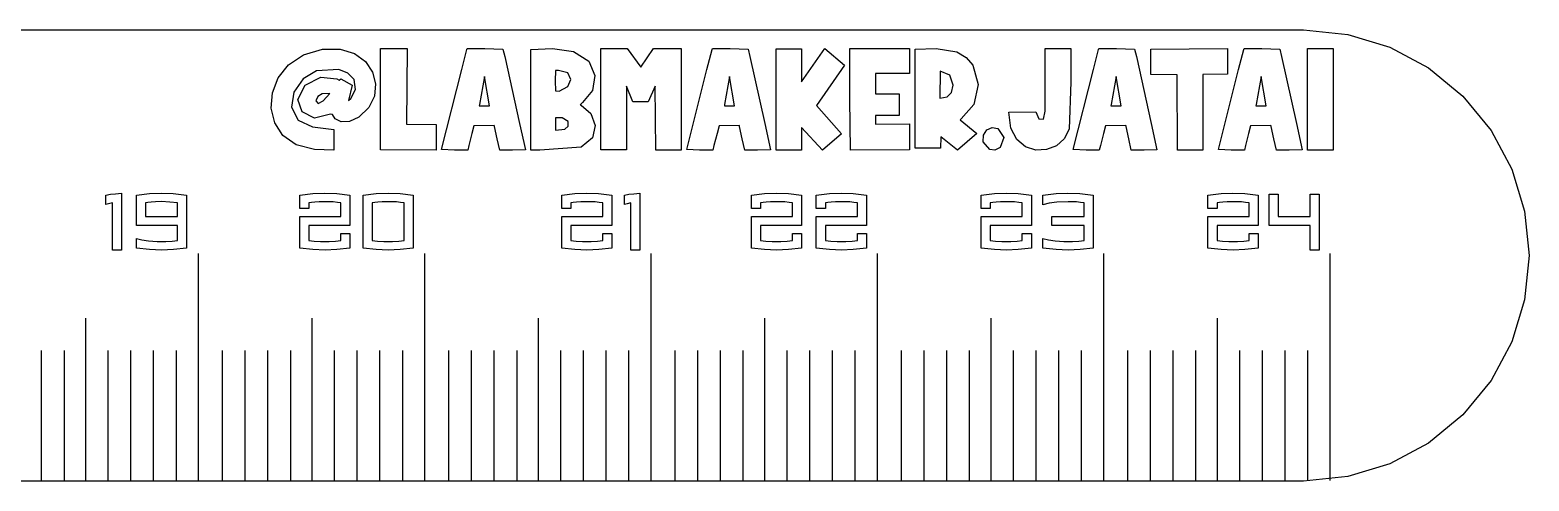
# Model space of a CAD drawing. Header units: millimetres. Extents: x 0 to 260, y 0 to 20.
# Drawn here: x 193.8 to 260, y 0 to 20 of the extents above; entities that cross this region are included whole.
import ezdxf

# ---------------------------------------------------------------- set-up
doc = ezdxf.new("R2010")
doc.units = ezdxf.units.MM
doc.layers.add('Layer 1', color=7, linetype='CONTINUOUS')

msp = doc.modelspace()

# ---------------------------------------------------------------- linework, layer by layer
at = {"layer": 'Layer 1'}
for p, q in [((10.000013, 19.951861), (250.000025, 19.951861)), ((250.000025, 19.951861), (251.95055, 19.758877)), ((251.95055, 19.758877), (253.808335, 19.194341)), ((253.808335, 19.194341), (255.521174, 18.279876)), ((205.203224, 18.415916), (205.85616, 18.856349)), ((205.85616, 18.856349), (206.701125, 19.103585)), ((206.701125, 19.103585), (207.482293, 19.106208)), ((207.482293, 19.106208), (208.115767, 18.907473)), ((208.115767, 18.907473), (208.592385, 18.554004)), ((208.592385, 18.554004), (208.902983, 18.092429)), ((209.259311, 14.660457), (209.259311, 19.131825)), ((209.259311, 19.131825), (210.438353, 19.128716)), ((210.438353, 19.128716), (210.407571, 15.799509)), ((212.848771, 18.209312), (213.076579, 19.091034)), ((213.076579, 19.091034), (213.09197, 19.131829)), ((213.09197, 19.131829), (213.870817, 19.131829)), ((213.870817, 19.131829), (214.665055, 19.109866)), ((214.665055, 19.109866), (214.748174, 18.783535)), ((214.748174, 18.783535), (215.400801, 15.830864)), ((215.899511, 19.087841), (216.850748, 19.131769)), ((215.899511, 16.869415), (215.899511, 19.087841)), ((216.850748, 19.131769), (217.783515, 19.006258)), ((217.783515, 19.006258), (218.455095, 18.572065)), ((218.455095, 18.572065), (218.716281, 17.94019)), ((218.987182, 14.660457), (218.987182, 19.131825)), ((218.987182, 19.131825), (220.153917, 19.131825)), ((220.153917, 19.131825), (220.748052, 18.312859)), ((220.748052, 18.312859), (221.308333, 19.128688)), ((221.308333, 19.128688), (222.530469, 19.131798)), ((222.530469, 19.131798), (222.530469, 14.641604)), ((223.666415, 18.209312), (223.894223, 19.091034)), ((223.894223, 19.091034), (223.909614, 19.131829)), ((223.909614, 19.131829), (224.688461, 19.131829)), ((224.688461, 19.131829), (225.482699, 19.109866)), ((225.482699, 19.109866), (225.565818, 18.783535)), ((225.565818, 18.783535), (226.218445, 15.830864)), ((226.717141, 14.641631), (226.717155, 19.12555)), ((226.717155, 19.12555), (227.837703, 19.12555)), ((227.837703, 19.12555), (227.846924, 17.666472)), ((227.846924, 17.666472), (228.878205, 19.131825)), ((228.878205, 19.131825), (229.734007, 18.394442)), ((229.980284, 16.89771), (229.980284, 19.131825)), ((229.980284, 19.131825), (232.612354, 19.131825)), ((232.612354, 19.131825), (232.612354, 18.027319)), ((232.858698, 19.100447), (233.788772, 19.130648)), ((232.858698, 16.9134), (232.858698, 19.100447)), ((233.788772, 19.130648), (234.693445, 18.984349)), ((234.693445, 18.984349), (235.107731, 18.741402)), ((235.107731, 18.741402), (235.398746, 18.398659)), ((238.596861, 17.741807), (238.602964, 19.131853)), ((238.602964, 19.131853), (239.723519, 19.131853)), ((239.723519, 19.131853), (239.723519, 17.663362)), ((240.724058, 18.209312), (240.951865, 19.091034)), ((240.951865, 19.091034), (240.967256, 19.131829)), ((240.967256, 19.131829), (241.746104, 19.131829)), ((241.746104, 19.131829), (242.540342, 19.109866)), ((242.540342, 19.109866), (242.62346, 18.783535)), ((242.62346, 18.783535), (243.276087, 15.830864)), ((243.260696, 19.10986), (246.643903, 19.131823)), ((243.260696, 17.983389), (243.260696, 19.10986)), ((246.643903, 19.131823), (246.643903, 18.005351)), ((247.130293, 18.209312), (247.358101, 19.091034)), ((247.358101, 19.091034), (247.373492, 19.131829)), ((247.373492, 19.131829), (248.152339, 19.131829)), ((248.152339, 19.131829), (248.946577, 19.109866)), ((248.946577, 19.109866), (249.029696, 18.783535)), ((249.029696, 18.783535), (249.682323, 15.830864)), ((250.181033, 19.131825), (251.30466, 19.131825)), ((250.181033, 14.641631), (250.181033, 19.131825)), ((251.30466, 19.131825), (251.30466, 14.641631)), ((204.746177, 17.838843), (205.203224, 18.415916)), ((206.442536, 18.146548), (205.843586, 17.792712)), ((205.937676, 17.512713), (206.628015, 17.87356)), ((207.420713, 18.203028), (206.442536, 18.146548)), ((206.628015, 17.87356), (207.332205, 17.791977)), ((207.823508, 18.051237), (207.420713, 18.203028)), ((208.09874, 17.760598), (207.823508, 18.051237)), ((208.902983, 18.092429), (209.038398, 17.569372)), ((211.959102, 14.673007), (212.848771, 18.209312)), ((213.852348, 17.895531), (213.627618, 16.659238)), ((213.852361, 17.8955), (213.852348, 17.895531)), ((214.070928, 16.61214), (213.852361, 17.8955)), ((216.976944, 18.16541), (216.973554, 17.701016)), ((217.11547, 18.16852), (216.976944, 18.16541)), ((217.528043, 18.054138), (217.11547, 18.16852)), ((217.663837, 17.766489), (217.528043, 18.054138)), ((218.716281, 17.94019), (218.610363, 17.276545)), ((222.776746, 14.673007), (223.666415, 18.209312)), ((224.669985, 17.895531), (224.445262, 16.659238)), ((224.669999, 17.8955), (224.669985, 17.895531)), ((224.888571, 16.61214), (224.669999, 17.8955)), ((229.734007, 18.394442), (228.505715, 16.615308)), ((232.612354, 18.027319), (231.103917, 18.027319)), ((231.103917, 18.027319), (231.103917, 17.136183)), ((233.954567, 18.137142), (233.951177, 16.947916)), ((234.384397, 17.961818), (233.954567, 18.137142)), ((234.530232, 17.515857), (234.384397, 17.961818)), ((235.398746, 18.398659), (235.635065, 17.541744)), ((239.834388, 14.673007), (240.724058, 18.209312)), ((241.727628, 17.895531), (241.502905, 16.659238)), ((241.727641, 17.8955), (241.727628, 17.895531)), ((241.946214, 16.61214), (241.727641, 17.8955)), ((244.427425, 17.973977), (243.260696, 17.983389)), ((244.436659, 14.641631), (244.427425, 17.973977)), ((246.643903, 18.005351), (245.557215, 17.983389)), ((245.557215, 17.983389), (245.557215, 14.641631)), ((246.240624, 14.673007), (247.130293, 18.209312)), ((248.133863, 17.895531), (247.90914, 16.659238)), ((248.133877, 17.8955), (248.133863, 17.895531)), ((248.35245, 16.61214), (248.133877, 17.8955)), ((255.521174, 18.279876), (257.036864, 17.037106)), ((204.488881, 17.181682), (204.746177, 17.838843)), ((205.439734, 17.2056), (205.332566, 16.546123)), ((205.843586, 17.792712), (205.439734, 17.2056)), ((205.614438, 16.883927), (205.937676, 17.512713)), ((207.332205, 17.791977), (207.439949, 17.738632)), ((207.439949, 17.738632), (207.513833, 17.80139)), ((207.513833, 17.80139), (208.003308, 17.518988)), ((208.003308, 17.518988), (207.846306, 16.834947)), ((207.947894, 16.922805), (208.163, 17.325229)), ((208.163, 17.325229), (208.09874, 17.760598)), ((209.038398, 17.569372), (208.989467, 17.031459)), ((216.973554, 17.701016), (216.9832, 17.270352)), ((216.9832, 17.270352), (217.142869, 17.258585)), ((217.142869, 17.258585), (217.143201, 17.258558)), ((217.143201, 17.258558), (217.532381, 17.452366)), ((217.532381, 17.452366), (217.663837, 17.766489)), ((218.610363, 17.276545), (218.180631, 16.74704)), ((220.403266, 16.778474), (220.110816, 17.46879)), ((220.110816, 17.46879), (220.110816, 14.660457)), ((221.388373, 17.478204), (221.077447, 16.778474)), ((221.3884, 17.478176), (221.388373, 17.478204)), ((221.406842, 14.641604), (221.3884, 17.478176)), ((234.464047, 17.189526), (234.530232, 17.515857)), ((235.635065, 17.541744), (235.450599, 16.669532)), ((238.599943, 16.365488), (238.596861, 17.741807)), ((239.723519, 17.663362), (239.652713, 15.573584)), ((204.435194, 16.500987), (204.488881, 17.181682)), ((205.332566, 16.546123), (205.623672, 15.975192)), ((205.808379, 16.334862), (205.614438, 16.883927)), ((206.491986, 17.022194), (206.405597, 16.828679)), ((206.405597, 16.828679), (206.509735, 16.71111)), ((206.688044, 17.136576), (206.491986, 17.022194)), ((206.509735, 16.71111), (206.735374, 16.831817)), ((207.030521, 17.155011), (206.688044, 17.136576)), ((206.735374, 16.831817), (207.030521, 17.155011)), ((207.030521, 17.155011), (207.030521, 17.155011)), ((207.846306, 16.834947), (207.947894, 16.922805)), ((208.989467, 17.031459), (208.747027, 16.525317)), ((213.627618, 16.659238), (213.618397, 16.60903)), ((213.618397, 16.60903), (213.846205, 16.60903)), ((213.846205, 16.60903), (214.070928, 16.61214)), ((215.899511, 14.650989), (215.899511, 16.869415)), ((218.180631, 16.74704), (218.072887, 16.656044)), ((218.072887, 16.656044), (218.11289, 16.630944)), ((218.11289, 16.630944), (218.549787, 16.265881)), ((221.077447, 16.778474), (220.403266, 16.778474)), ((224.445262, 16.659238), (224.436041, 16.60903)), ((224.436041, 16.60903), (224.663842, 16.60903)), ((224.663842, 16.60903), (224.888571, 16.61214)), ((228.505715, 16.615308), (229.610872, 15.363326)), ((230.001845, 14.651044), (229.980284, 16.89771)), ((231.103917, 17.136183), (232.153667, 17.136183)), ((232.153667, 17.136183), (232.153667, 16.172879)), ((232.858698, 14.72949), (232.858698, 16.9134)), ((233.951177, 16.947916), (234.277494, 16.994986)), ((234.277494, 16.994986), (234.277806, 16.994982)), ((234.277806, 16.994982), (234.464047, 17.189526)), ((235.450599, 16.669532), (234.893549, 16.03795)), ((241.502905, 16.659238), (241.493684, 16.60903)), ((241.493684, 16.60903), (241.721485, 16.60903)), ((241.721485, 16.60903), (241.946214, 16.61214)), ((247.90914, 16.659238), (247.899919, 16.60903)), ((247.899919, 16.60903), (248.12772, 16.60903)), ((248.12772, 16.60903), (248.35245, 16.61214)), ((257.036864, 17.037106), (258.279634, 15.521416)), ((204.588978, 15.853314), (204.435194, 16.500987)), ((205.623672, 15.975192), (206.252059, 15.676314)), ((206.346336, 16.05702), (205.808379, 16.334862)), ((207.055146, 16.241905), (206.346336, 16.05702)), ((207.135186, 16.226218), (207.055146, 16.241905)), ((207.266406, 16.02388), (207.135186, 16.226218)), ((207.529228, 15.90185), (207.266406, 16.02388)), ((207.886712, 15.909843), (207.529228, 15.90185)), ((208.301915, 16.097571), (207.886712, 15.909843)), ((208.747027, 16.525317), (208.301915, 16.097571)), ((217.282497, 16.081489), (216.986199, 16.075608)), ((216.986199, 16.075608), (216.986199, 15.526493)), ((217.546473, 15.915578), (217.282497, 16.081489)), ((217.536419, 15.708724), (217.546473, 15.915578)), ((217.546473, 15.915578), (217.546473, 15.915578)), ((218.549787, 16.265881), (218.73819, 15.739024)), ((232.153667, 16.172879), (231.103917, 16.172879)), ((231.103917, 16.172879), (231.103917, 15.796344)), ((234.893549, 16.03795), (234.844257, 15.993996)), ((234.844257, 15.993996), (235.573846, 15.378986)), ((237.084037, 15.620778), (236.996018, 16.323523)), ((236.996018, 16.323523), (236.996065, 16.323496)), ((236.996065, 16.323496), (238.187426, 16.336074)), ((238.187426, 16.336074), (238.316728, 16.035625)), ((238.316728, 16.035625), (238.529127, 16.02229)), ((238.529127, 16.02229), (238.599943, 16.365488)), ((204.954092, 15.295215), (204.588978, 15.853314)), ((205.534397, 14.883244), (204.954092, 15.295215)), ((206.252059, 15.676314), (207.196757, 15.560999)), ((207.196757, 15.560999), (207.196757, 14.641624)), ((210.407571, 15.799509), (211.712832, 15.774422)), ((211.712832, 15.774422), (211.712832, 14.641673)), ((213.295165, 15.38213), (213.159717, 14.851841)), ((213.38444, 15.717877), (213.295165, 15.38213)), ((214.280266, 15.733565), (213.38444, 15.717877)), ((214.289487, 15.692791), (214.280266, 15.733565)), ((214.409544, 15.146813), (214.289487, 15.692791)), ((215.400801, 15.830864), (215.653234, 14.663601)), ((216.986199, 15.526493), (217.389857, 15.581011)), ((217.389857, 15.581011), (217.536419, 15.708724)), ((218.73819, 15.739024), (218.615469, 15.196871)), ((224.112802, 15.38213), (223.977355, 14.851841)), ((224.202077, 15.717877), (224.112802, 15.38213)), ((225.097903, 15.733565), (224.202077, 15.717877)), ((225.107124, 15.692791), (225.097903, 15.733565)), ((225.227188, 15.146813), (225.107124, 15.692791)), ((226.218445, 15.830864), (226.470878, 14.663601)), ((228.761226, 14.647906), (227.840768, 15.645727)), ((227.840768, 15.645727), (227.840768, 14.641631)), ((229.610872, 15.363326), (228.761226, 14.647906)), ((231.103917, 15.796344), (232.612354, 15.808922)), ((232.612354, 15.808922), (232.612354, 14.657347)), ((233.988427, 15.231541), (233.982325, 14.72949)), ((233.988448, 15.231514), (233.988427, 15.231541)), ((234.727278, 14.641604), (233.988448, 15.231514)), ((235.573846, 15.378986), (234.727278, 14.641604)), ((235.863204, 15.015029), (235.876816, 15.315818)), ((235.876816, 15.315818), (236.022897, 15.538652)), ((236.022897, 15.538652), (236.251519, 15.645583)), ((236.251519, 15.645583), (236.512753, 15.598664)), ((236.512753, 15.598664), (236.776343, 15.210358)), ((237.345759, 15.116449), (237.084037, 15.620778)), ((239.652713, 15.573584), (239.440451, 15.143779)), ((241.170445, 15.38213), (241.034997, 14.851841)), ((241.25972, 15.717877), (241.170445, 15.38213)), ((242.155546, 15.733565), (241.25972, 15.717877)), ((242.164767, 15.692791), (242.155546, 15.733565)), ((242.28483, 15.146813), (242.164767, 15.692791)), ((243.276087, 15.830864), (243.528521, 14.663601)), ((247.576681, 15.38213), (247.441233, 14.851841)), ((247.665955, 15.717877), (247.576681, 15.38213)), ((248.561781, 15.733565), (247.665955, 15.717877)), ((248.571002, 15.692791), (248.561781, 15.733565)), ((248.691066, 15.146813), (248.571002, 15.692791)), ((249.682323, 15.830864), (249.934756, 14.663601)), ((258.279634, 15.521416), (259.194099, 13.808577)), ((205.534397, 14.883237), (205.534397, 14.883244)), ((206.349417, 14.682529), (205.534397, 14.883237)), ((207.196757, 14.641624), (206.349417, 14.682529)), ((211.712832, 14.641673), (209.259311, 14.66047)), ((209.259311, 14.66047), (209.259311, 14.660457)), ((211.959115, 14.672986), (211.959102, 14.673007)), ((212.528631, 14.64161), (211.959115, 14.672986)), ((213.107374, 14.64161), (212.528631, 14.64161)), ((213.159717, 14.851841), (213.107374, 14.64161)), ((214.523444, 14.641624), (214.409544, 15.146813)), ((215.086797, 14.641624), (214.523444, 14.641624)), ((215.653234, 14.663601), (215.086797, 14.641624)), ((216.299705, 14.644769), (215.899511, 14.650989)), ((218.118992, 14.785918), (216.29963, 14.644713)), ((216.29963, 14.644713), (216.299705, 14.644769)), ((218.615469, 15.196871), (218.118992, 14.785918)), ((220.110816, 14.660457), (218.987182, 14.660457)), ((222.530469, 14.641604), (221.406842, 14.641604)), ((222.776752, 14.672986), (222.776746, 14.673007)), ((223.346268, 14.64161), (222.776752, 14.672986)), ((223.925012, 14.64161), (223.346268, 14.64161)), ((223.977355, 14.851841), (223.925012, 14.64161)), ((225.341088, 14.641624), (225.227188, 15.146813)), ((225.904441, 14.641624), (225.341088, 14.641624)), ((226.470878, 14.663601), (225.904441, 14.641624)), ((227.840768, 14.641631), (226.717141, 14.641631)), ((232.612354, 14.657347), (230.001831, 14.651127)), ((230.001831, 14.651127), (230.001845, 14.651044)), ((233.982325, 14.72949), (232.858698, 14.72949)), ((236.153729, 14.67498), (235.863204, 15.015029)), ((235.863204, 15.015029), (235.863204, 15.015029)), ((236.380524, 14.646585), (236.153729, 14.67498)), ((236.608184, 14.760865), (236.380524, 14.646585)), ((236.776343, 15.210358), (236.608184, 14.760865)), ((237.729199, 14.79833), (237.345759, 15.116449)), ((238.182373, 14.654211), (237.729199, 14.79833)), ((238.653296, 14.671885), (238.182373, 14.654211)), ((239.089983, 14.839144), (238.653296, 14.671885)), ((239.440451, 15.143779), (239.089983, 14.839144)), ((239.834395, 14.672986), (239.834388, 14.673007)), ((240.403911, 14.64161), (239.834395, 14.672986)), ((240.982654, 14.64161), (240.403911, 14.64161)), ((241.034997, 14.851841), (240.982654, 14.64161)), ((242.398731, 14.641624), (242.28483, 15.146813)), ((242.962083, 14.641624), (242.398731, 14.641624)), ((243.528521, 14.663601), (242.962083, 14.641624)), ((245.557215, 14.641631), (244.436659, 14.641631)), ((246.240631, 14.672986), (246.240624, 14.673007)), ((246.810146, 14.64161), (246.240631, 14.672986)), ((247.38889, 14.64161), (246.810146, 14.64161)), ((247.441233, 14.851841), (247.38889, 14.64161)), ((248.804966, 14.641624), (248.691066, 15.146813)), ((249.368319, 14.641624), (248.804966, 14.641624)), ((249.934756, 14.663601), (249.368319, 14.641624)), ((251.30466, 14.641631), (250.181033, 14.641631)), ((259.194099, 13.808577), (259.758635, 11.950792)), ((197.14396, 12.669311), (197.346065, 12.700614)), ((197.14396, 12.669311), (197.346065, 12.700614)), ((197.14396, 12.250716), (197.14396, 12.669311)), ((197.14396, 12.250716), (197.14396, 12.669311)), ((197.346065, 12.700614), (197.562728, 12.725296)), ((197.346065, 12.700614), (197.562728, 12.725296)), ((197.562728, 12.725296), (197.826275, 12.745062)), ((197.562728, 12.725296), (197.826275, 12.745062)), ((197.826275, 12.745062), (197.826275, 10.240133)), ((197.826275, 12.745062), (197.826275, 10.240133)), ((198.48586, 12.659539), (199.066305, 12.730373)), ((198.48586, 12.659539), (199.066305, 12.730373)), ((198.48586, 11.32134), (198.48586, 12.659539)), ((198.48586, 11.32134), (198.48586, 12.659539)), ((199.066305, 12.730373), (199.588546, 12.748533)), ((199.066305, 12.730373), (199.588546, 12.748533)), ((199.588546, 12.748533), (199.588595, 12.748433)), ((199.588546, 12.748533), (199.588595, 12.748433)), ((199.588595, 12.748433), (200.115689, 12.730273)), ((199.588595, 12.748433), (200.115689, 12.730273)), ((200.115689, 12.730273), (200.700987, 12.659438)), ((200.115689, 12.730273), (200.700987, 12.659438)), ((200.700987, 12.659438), (200.700987, 10.329127)), ((200.700987, 12.659438), (200.700987, 10.329127)), ((205.698604, 12.659238), (206.279049, 12.730072)), ((205.698604, 12.659238), (206.279049, 12.730072)), ((205.698604, 12.075837), (205.698604, 12.659238)), ((205.698604, 12.075837), (205.698604, 12.659238)), ((206.279049, 12.730072), (206.8013, 12.748232)), ((206.279049, 12.730072), (206.8013, 12.748232)), ((206.8013, 12.748232), (206.80133, 12.748433)), ((206.8013, 12.748232), (206.80133, 12.748433)), ((206.80133, 12.748433), (207.330038, 12.730273)), ((206.80133, 12.748433), (207.330038, 12.730273)), ((207.330038, 12.730273), (207.913722, 12.659438)), ((207.330038, 12.730273), (207.913722, 12.659438)), ((207.913722, 12.659438), (207.913722, 11.32124)), ((207.913722, 12.659438), (207.913722, 11.32124)), ((208.489274, 12.659438), (209.071343, 12.730273)), ((208.489274, 12.659438), (209.071343, 12.730273)), ((208.489274, 10.329127), (208.489274, 12.659438)), ((208.489274, 10.329127), (208.489274, 12.659438)), ((209.071343, 12.730273), (209.59197, 12.748433)), ((209.071343, 12.730273), (209.59197, 12.748433)), ((209.59197, 12.748433), (210.122292, 12.730273)), ((209.59197, 12.748433), (209.59197, 12.748433)), ((209.59197, 12.748433), (210.122292, 12.730273)), ((209.59197, 12.748433), (209.59197, 12.748433)), ((210.122292, 12.730273), (210.704361, 12.659438)), ((210.122292, 12.730273), (210.704361, 12.659438)), ((210.704361, 12.659438), (210.704361, 10.329127)), ((210.704361, 12.659438), (210.704361, 10.329127)), ((217.257471, 12.659238), (217.837916, 12.730072)), ((217.257471, 12.659238), (217.837916, 12.730072)), ((217.257471, 12.075837), (217.257471, 12.659238)), ((217.257471, 12.075837), (217.257471, 12.659238)), ((217.837916, 12.730072), (218.360157, 12.748232)), ((217.837916, 12.730072), (218.360157, 12.748232)), ((218.360098, 12.748433), (218.888806, 12.730273)), ((218.360157, 12.748232), (218.360098, 12.748433)), ((218.360098, 12.748433), (218.888806, 12.730273)), ((218.360157, 12.748232), (218.360098, 12.748433)), ((218.888806, 12.730273), (219.47249, 12.659438)), ((218.888806, 12.730273), (219.47249, 12.659438)), ((219.47249, 12.659438), (219.47249, 11.32124)), ((219.47249, 12.659438), (219.47249, 11.32124)), ((220.025412, 12.669311), (220.227516, 12.700614)), ((220.025412, 12.669311), (220.227516, 12.700614)), ((220.025412, 12.250716), (220.025412, 12.669311)), ((220.025412, 12.250716), (220.025412, 12.669311)), ((220.227516, 12.700614), (220.444179, 12.725296)), ((220.227516, 12.700614), (220.444179, 12.725296)), ((220.444179, 12.725296), (220.707726, 12.745062)), ((220.444179, 12.725296), (220.707726, 12.745062)), ((220.707726, 12.745062), (220.707726, 10.240133)), ((220.707726, 12.745062), (220.707726, 10.240133)), ((225.630957, 12.659238), (226.211412, 12.730072)), ((225.630957, 12.659238), (226.211412, 12.730072)), ((225.630957, 12.075837), (225.630957, 12.659238)), ((225.630957, 12.075837), (225.630957, 12.659238)), ((226.211412, 12.730072), (226.733653, 12.748232)), ((226.211412, 12.730072), (226.733653, 12.748232)), ((226.733653, 12.748232), (226.733683, 12.748433)), ((226.733653, 12.748232), (226.733683, 12.748433)), ((226.733683, 12.748433), (227.262391, 12.730273)), ((226.733683, 12.748433), (227.262391, 12.730273)), ((227.262391, 12.730273), (227.846074, 12.659438)), ((227.262391, 12.730273), (227.846074, 12.659438)), ((227.846074, 12.659438), (227.846074, 11.32124)), ((227.846074, 12.659438), (227.846074, 11.32124)), ((228.495974, 12.659238), (229.076429, 12.730072)), ((228.495974, 12.659238), (229.076429, 12.730072)), ((228.495974, 12.075837), (228.495974, 12.659238)), ((228.495974, 12.075837), (228.495974, 12.659238)), ((229.076429, 12.730072), (229.59867, 12.748232)), ((229.076429, 12.730072), (229.59867, 12.748232)), ((229.59867, 12.748232), (229.598699, 12.748433)), ((229.59867, 12.748232), (229.598699, 12.748433)), ((229.598699, 12.748433), (230.127407, 12.730273)), ((229.598699, 12.748433), (230.127407, 12.730273)), ((230.127407, 12.730273), (230.711091, 12.659438)), ((230.127407, 12.730273), (230.711091, 12.659438)), ((230.711091, 12.659438), (230.711091, 11.32124)), ((230.711091, 12.659438), (230.711091, 11.32124)), ((235.773458, 12.659238), (236.353913, 12.730072)), ((235.773458, 12.659238), (236.353913, 12.730072)), ((235.773458, 12.075837), (235.773458, 12.659238)), ((235.773458, 12.075837), (235.773458, 12.659238)), ((236.353913, 12.730072), (236.876154, 12.748232)), ((236.353913, 12.730072), (236.876154, 12.748232)), ((236.876085, 12.748433), (237.404794, 12.730273)), ((236.876154, 12.748232), (236.876085, 12.748433)), ((236.876085, 12.748433), (237.404794, 12.730273)), ((236.876154, 12.748232), (236.876085, 12.748433)), ((237.404794, 12.730273), (237.988477, 12.659438)), ((237.404794, 12.730273), (237.988477, 12.659438)), ((237.988477, 12.659438), (237.988477, 11.32124)), ((237.988477, 12.659438), (237.988477, 11.32124)), ((238.499329, 12.659258), (239.081398, 12.730092)), ((238.499329, 12.659258), (239.081398, 12.730092)), ((238.499329, 12.240652), (238.499329, 12.659258)), ((238.499329, 12.240652), (238.499329, 12.659258)), ((239.081398, 12.730092), (239.602025, 12.748252)), ((239.081398, 12.730092), (239.602025, 12.748252)), ((239.602025, 12.748252), (239.602054, 12.748433)), ((239.602025, 12.748252), (239.602054, 12.748433)), ((239.602054, 12.748433), (240.132377, 12.730273)), ((239.602054, 12.748433), (240.132377, 12.730273)), ((240.132377, 12.730273), (240.714446, 12.659438)), ((240.132377, 12.730273), (240.714446, 12.659438)), ((240.714446, 12.659438), (240.714446, 10.329127)), ((240.714446, 12.659438), (240.714446, 10.329127)), ((245.782542, 12.659238), (246.362987, 12.730072)), ((245.782542, 12.659238), (246.362987, 12.730072)), ((245.782542, 12.075837), (245.782542, 12.659238)), ((245.782542, 12.075837), (245.782542, 12.659238)), ((246.362987, 12.730072), (246.885238, 12.748232)), ((246.362987, 12.730072), (246.885238, 12.748232)), ((246.885238, 12.748232), (246.885268, 12.748433)), ((246.885238, 12.748232), (246.885268, 12.748433)), ((246.885268, 12.748433), (247.413976, 12.730273)), ((246.885268, 12.748433), (247.413976, 12.730273)), ((247.413976, 12.730273), (247.997659, 12.659438)), ((247.413976, 12.730273), (247.997659, 12.659438)), ((247.997659, 12.659438), (247.997659, 11.32124)), ((247.997659, 12.659438), (247.997659, 11.32124)), ((248.476205, 12.705581), (248.873947, 12.705581)), ((248.476205, 11.32124), (248.476205, 12.705581)), ((248.476205, 12.705581), (248.873947, 12.705581)), ((248.476205, 11.32124), (248.476205, 12.705581)), ((248.873947, 12.705581), (248.873947, 11.726652)), ((248.873947, 12.705581), (248.873947, 11.726652)), ((250.293541, 11.726652), (250.293541, 12.705581)), ((250.293541, 12.705581), (250.694521, 12.705581)), ((250.293541, 11.726652), (250.293541, 12.705581)), ((250.293541, 12.705581), (250.694521, 12.705581)), ((250.694521, 12.705581), (250.694521, 10.240133)), ((250.694521, 12.705581), (250.694521, 10.240133)), ((197.258754, 12.282019), (197.14396, 12.250716)), ((197.258754, 12.282019), (197.14396, 12.250716)), ((197.428533, 12.319945), (197.258754, 12.282019)), ((197.428533, 12.319945), (197.258754, 12.282019)), ((197.428533, 10.240133), (197.428533, 12.319945)), ((197.428533, 10.240133), (197.428533, 12.319945)), ((198.998159, 12.33956), (198.883365, 12.326416)), ((198.998159, 12.33956), (198.883365, 12.326416)), ((198.883365, 12.326416), (198.883365, 11.726531)), ((198.883365, 12.326416), (198.883365, 11.726531)), ((199.14206, 12.354409), (198.998159, 12.33956)), ((199.14206, 12.354409), (198.998159, 12.33956)), ((199.332854, 12.365947), (199.14206, 12.354409)), ((199.332854, 12.365947), (199.14206, 12.354409)), ((199.591548, 12.37598), (199.332854, 12.365947)), ((199.591548, 12.37598), (199.332854, 12.365947)), ((199.591548, 12.37588), (199.591548, 12.37598)), ((199.591548, 12.37588), (199.591548, 12.37598)), ((199.95534, 12.361031), (199.591548, 12.37588)), ((199.95534, 12.361031), (199.591548, 12.37588)), ((200.299731, 12.326416), (199.95534, 12.361031)), ((200.299731, 12.326416), (199.95534, 12.361031)), ((200.299731, 11.726531), (200.299731, 12.326416)), ((200.299731, 11.726531), (200.299731, 12.326416)), ((206.096346, 12.075837), (205.698604, 12.075837)), ((206.096346, 12.075837), (205.698604, 12.075837)), ((206.21115, 12.341185), (206.096346, 12.326336)), ((206.21115, 12.341185), (206.096346, 12.326336)), ((206.096346, 12.326336), (206.096346, 12.075837)), ((206.096346, 12.326336), (206.096346, 12.075837)), ((206.35505, 12.35764), (206.21115, 12.341185)), ((206.35505, 12.35764), (206.21115, 12.341185)), ((206.545835, 12.370783), (206.35505, 12.35764)), ((206.545835, 12.370783), (206.35505, 12.35764)), ((206.804529, 12.3758), (206.545835, 12.370783)), ((206.804529, 12.3758), (206.545835, 12.370783)), ((206.984004, 12.37279), (206.804529, 12.3758)), ((206.984004, 12.37279), (206.804529, 12.3758)), ((207.174788, 12.362757), (206.984004, 12.37279)), ((207.174788, 12.362757), (206.984004, 12.37279)), ((207.357491, 12.346302), (207.174788, 12.362757)), ((207.357491, 12.346302), (207.174788, 12.362757)), ((207.512712, 12.326537), (207.357491, 12.346302)), ((207.512712, 12.326537), (207.357491, 12.346302)), ((207.512712, 11.726652), (207.512712, 12.326537)), ((207.512712, 11.726652), (207.512712, 12.326537)), ((209.003148, 12.340894), (208.889969, 12.326045)), ((209.003148, 12.340894), (208.889969, 12.326045)), ((208.889969, 12.326045), (208.889969, 10.658236)), ((208.889969, 12.326045), (208.889969, 10.658236)), ((209.147049, 12.357349), (209.003148, 12.340894)), ((209.147049, 12.357349), (209.003148, 12.340894)), ((209.337833, 12.370492), (209.147049, 12.357349)), ((209.337833, 12.370492), (209.147049, 12.357349)), ((209.594913, 12.375509), (209.337833, 12.370492)), ((209.594913, 12.375509), (209.337833, 12.370492)), ((209.776002, 12.372499), (209.594913, 12.375509)), ((209.776002, 12.372499), (209.594913, 12.375509)), ((209.966786, 12.362466), (209.776002, 12.372499)), ((209.966786, 12.362466), (209.776002, 12.372499)), ((210.14949, 12.346011), (209.966786, 12.362466)), ((210.14949, 12.346011), (209.966786, 12.362466)), ((210.306324, 12.326246), (210.14949, 12.346011)), ((210.306324, 12.326246), (210.14949, 12.346011)), ((210.306324, 10.658437), (210.306324, 12.326246)), ((210.306324, 10.658437), (210.306324, 12.326246)), ((217.655213, 12.075837), (217.257471, 12.075837)), ((217.655213, 12.075837), (217.257471, 12.075837)), ((217.770006, 12.341185), (217.655213, 12.326336)), ((217.770006, 12.341185), (217.655213, 12.326336)), ((217.655213, 12.326336), (217.655213, 12.075837)), ((217.655213, 12.326336), (217.655213, 12.075837)), ((217.913907, 12.35764), (217.770006, 12.341185)), ((217.913907, 12.35764), (217.770006, 12.341185)), ((218.104692, 12.370783), (217.913907, 12.35764)), ((218.104692, 12.370783), (217.913907, 12.35764)), ((218.363396, 12.3758), (218.104692, 12.370783)), ((218.363396, 12.3758), (218.104692, 12.370783)), ((218.54286, 12.37279), (218.363396, 12.3758)), ((218.54286, 12.37279), (218.363396, 12.3758)), ((218.733655, 12.362757), (218.54286, 12.37279)), ((218.733655, 12.362757), (218.54286, 12.37279)), ((218.916358, 12.346302), (218.733655, 12.362757)), ((218.916358, 12.346302), (218.733655, 12.362757)), ((219.071568, 12.326537), (218.916358, 12.346302)), ((219.071568, 12.326537), (218.916358, 12.346302)), ((219.071568, 11.726652), (219.071568, 12.326537)), ((219.071568, 11.726652), (219.071568, 12.326537)), ((220.140206, 12.282019), (220.025412, 12.250716)), ((220.140206, 12.282019), (220.025412, 12.250716)), ((220.309974, 12.319945), (220.140206, 12.282019)), ((220.309974, 12.319945), (220.140206, 12.282019)), ((220.309974, 10.240133), (220.309974, 12.319945)), ((220.309974, 10.240133), (220.309974, 12.319945)), ((226.028699, 12.075837), (225.630957, 12.075837)), ((226.028699, 12.075837), (225.630957, 12.075837)), ((226.143503, 12.341185), (226.028699, 12.326336)), ((226.143503, 12.341185), (226.028699, 12.326336)), ((226.028699, 12.326336), (226.028699, 12.075837)), ((226.028699, 12.326336), (226.028699, 12.075837)), ((226.287403, 12.35764), (226.143503, 12.341185)), ((226.287403, 12.35764), (226.143503, 12.341185)), ((226.478188, 12.370783), (226.287403, 12.35764)), ((226.478188, 12.370783), (226.287403, 12.35764)), ((226.736882, 12.3758), (226.478188, 12.370783)), ((226.736882, 12.3758), (226.478188, 12.370783)), ((226.916356, 12.37279), (226.736882, 12.3758)), ((226.916356, 12.37279), (226.736882, 12.3758)), ((227.107141, 12.362757), (226.916356, 12.37279)), ((227.107141, 12.362757), (226.916356, 12.37279)), ((227.289844, 12.346302), (227.107141, 12.362757)), ((227.289844, 12.346302), (227.107141, 12.362757)), ((227.445065, 12.326537), (227.289844, 12.346302)), ((227.445065, 12.326537), (227.289844, 12.346302)), ((227.445065, 11.726652), (227.445065, 12.326537)), ((227.445065, 11.726652), (227.445065, 12.326537)), ((228.893716, 12.075837), (228.495974, 12.075837)), ((228.893716, 12.075837), (228.495974, 12.075837)), ((229.008519, 12.341185), (228.893716, 12.326336)), ((229.008519, 12.341185), (228.893716, 12.326336)), ((228.893716, 12.326336), (228.893716, 12.075837)), ((228.893716, 12.326336), (228.893716, 12.075837)), ((229.15242, 12.35764), (229.008519, 12.341185)), ((229.15242, 12.35764), (229.008519, 12.341185)), ((229.343204, 12.370783), (229.15242, 12.35764)), ((229.343204, 12.370783), (229.15242, 12.35764)), ((229.601898, 12.3758), (229.343204, 12.370783)), ((229.601898, 12.3758), (229.343204, 12.370783)), ((229.781373, 12.37279), (229.601898, 12.3758)), ((229.781373, 12.37279), (229.601898, 12.3758)), ((229.972158, 12.362757), (229.781373, 12.37279)), ((229.972158, 12.362757), (229.781373, 12.37279)), ((230.154861, 12.346302), (229.972158, 12.362757)), ((230.154861, 12.346302), (229.972158, 12.362757)), ((230.310081, 12.326537), (230.154861, 12.346302)), ((230.310081, 12.326537), (230.154861, 12.346302)), ((230.310081, 11.726652), (230.310081, 12.326537)), ((230.310081, 11.726652), (230.310081, 12.326537)), ((236.17121, 12.075837), (235.773458, 12.075837)), ((236.17121, 12.075837), (235.773458, 12.075837)), ((236.286004, 12.341185), (236.17121, 12.326336)), ((236.286004, 12.341185), (236.17121, 12.326336)), ((236.17121, 12.326336), (236.17121, 12.075837)), ((236.17121, 12.326336), (236.17121, 12.075837)), ((236.429904, 12.35764), (236.286004, 12.341185)), ((236.429904, 12.35764), (236.286004, 12.341185)), ((236.620689, 12.370783), (236.429904, 12.35764)), ((236.620689, 12.370783), (236.429904, 12.35764)), ((236.879383, 12.3758), (236.620689, 12.370783)), ((236.879383, 12.3758), (236.620689, 12.370783)), ((237.058858, 12.37279), (236.879383, 12.3758)), ((237.058858, 12.37279), (236.879383, 12.3758)), ((237.249642, 12.362757), (237.058858, 12.37279)), ((237.249642, 12.362757), (237.058858, 12.37279)), ((237.432345, 12.346302), (237.249642, 12.362757)), ((237.432345, 12.346302), (237.249642, 12.362757)), ((237.587566, 12.326537), (237.432345, 12.346302)), ((237.587566, 12.326537), (237.432345, 12.346302)), ((237.587566, 11.726652), (237.587566, 12.326537)), ((237.587566, 11.726652), (237.587566, 12.326537)), ((238.770957, 12.308176), (238.499329, 12.240652)), ((238.770957, 12.308176), (238.499329, 12.240652)), ((239.115348, 12.354329), (238.770957, 12.308176)), ((239.115348, 12.354329), (238.770957, 12.308176)), ((239.605253, 12.3758), (239.115348, 12.354329)), ((239.605253, 12.3758), (239.115348, 12.354329)), ((239.786342, 12.37279), (239.605253, 12.3758)), ((239.786342, 12.37279), (239.605253, 12.3758)), ((239.977127, 12.362757), (239.786342, 12.37279)), ((239.977127, 12.362757), (239.786342, 12.37279)), ((240.15984, 12.346302), (239.977127, 12.362757)), ((240.15984, 12.346302), (239.977127, 12.362757)), ((240.316665, 12.326537), (240.15984, 12.346302)), ((240.316665, 12.326537), (240.15984, 12.346302)), ((240.316665, 11.726652), (240.316665, 12.326537)), ((240.316665, 11.726652), (240.316665, 12.326537)), ((246.180284, 12.075837), (245.782542, 12.075837)), ((246.180284, 12.075837), (245.782542, 12.075837)), ((246.295088, 12.341185), (246.180284, 12.326336)), ((246.295088, 12.341185), (246.180284, 12.326336)), ((246.180284, 12.326336), (246.180284, 12.075837)), ((246.180284, 12.326336), (246.180284, 12.075837)), ((246.438988, 12.35764), (246.295088, 12.341185)), ((246.438988, 12.35764), (246.295088, 12.341185)), ((246.629773, 12.370783), (246.438988, 12.35764)), ((246.629773, 12.370783), (246.438988, 12.35764)), ((246.888467, 12.3758), (246.629773, 12.370783)), ((246.888467, 12.3758), (246.629773, 12.370783)), ((247.067941, 12.37279), (246.888467, 12.3758)), ((247.067941, 12.37279), (246.888467, 12.3758)), ((247.258726, 12.362757), (247.067941, 12.37279)), ((247.258726, 12.362757), (247.067941, 12.37279)), ((247.441429, 12.346302), (247.258726, 12.362757)), ((247.441429, 12.346302), (247.258726, 12.362757)), ((247.596649, 12.326537), (247.441429, 12.346302)), ((247.596649, 12.326537), (247.441429, 12.346302)), ((247.596649, 11.726652), (247.596649, 12.326537)), ((247.596649, 11.726652), (247.596649, 12.326537)), ((259.758635, 11.950792), (259.951619, 10.000267)), ((200.299967, 11.32134), (198.48586, 11.32134)), ((200.299967, 11.32134), (198.48586, 11.32134)), ((198.883365, 11.726531), (200.299731, 11.726531)), ((198.883365, 11.726531), (200.299731, 11.726531)), ((200.299967, 10.658828), (200.299967, 11.32134)), ((200.299967, 10.658828), (200.299967, 11.32134)), ((205.698604, 11.726652), (207.512712, 11.726652)), ((205.698604, 10.329127), (205.698604, 11.726652)), ((205.698604, 11.726652), (207.512712, 11.726652)), ((205.698604, 10.329127), (205.698604, 11.726652)), ((207.913722, 11.32124), (206.096376, 11.32124)), ((206.096376, 11.32124), (206.096376, 10.658728)), ((207.913722, 11.32124), (206.096376, 11.32124)), ((206.096376, 11.32124), (206.096376, 10.658728)), ((217.257471, 11.726652), (219.071568, 11.726652)), ((217.257471, 10.329127), (217.257471, 11.726652)), ((217.257471, 11.726652), (219.071568, 11.726652)), ((217.257471, 10.329127), (217.257471, 11.726652)), ((219.47249, 11.32124), (217.655154, 11.32124)), ((217.655154, 11.32124), (217.655154, 10.658728)), ((219.47249, 11.32124), (217.655154, 11.32124)), ((217.655154, 11.32124), (217.655154, 10.658728)), ((225.630957, 11.726652), (227.445065, 11.726652)), ((225.630957, 10.329127), (225.630957, 11.726652)), ((225.630957, 11.726652), (227.445065, 11.726652)), ((225.630957, 10.329127), (225.630957, 11.726652)), ((227.846074, 11.32124), (226.028729, 11.32124)), ((226.028729, 11.32124), (226.028729, 10.658728)), ((227.846074, 11.32124), (226.028729, 11.32124)), ((226.028729, 11.32124), (226.028729, 10.658728)), ((228.495974, 11.726652), (230.310081, 11.726652)), ((228.495974, 10.329127), (228.495974, 11.726652)), ((228.495974, 11.726652), (230.310081, 11.726652)), ((228.495974, 10.329127), (228.495974, 11.726652)), ((230.711091, 11.32124), (228.893745, 11.32124)), ((228.893745, 11.32124), (228.893745, 10.658728)), ((230.711091, 11.32124), (228.893745, 11.32124)), ((228.893745, 11.32124), (228.893745, 10.658728)), ((235.773458, 11.726652), (237.587566, 11.726652)), ((235.773458, 10.329127), (235.773458, 11.726652)), ((235.773458, 11.726652), (237.587566, 11.726652)), ((235.773458, 10.329127), (235.773458, 11.726652)), ((237.988477, 11.32124), (236.171141, 11.32124)), ((236.171141, 11.32124), (236.171141, 10.658728)), ((237.988477, 11.32124), (236.171141, 11.32124)), ((236.171141, 11.32124), (236.171141, 10.658728)), ((238.890613, 11.726652), (240.316665, 11.726652)), ((238.890613, 11.32134), (238.890613, 11.726652)), ((238.890613, 11.726652), (240.316665, 11.726652)), ((238.890613, 11.32134), (238.890613, 11.726652)), ((240.316665, 11.32134), (238.890613, 11.32134)), ((240.316665, 11.32134), (238.890613, 11.32134)), ((240.316665, 10.658828), (240.316665, 11.32134)), ((240.316665, 10.658828), (240.316665, 11.32134)), ((245.782542, 11.726652), (247.596649, 11.726652)), ((245.782542, 10.329127), (245.782542, 11.726652)), ((245.782542, 11.726652), (247.596649, 11.726652)), ((245.782542, 10.329127), (245.782542, 11.726652)), ((247.997659, 11.32124), (246.180314, 11.32124)), ((246.180314, 11.32124), (246.180314, 10.658728)), ((247.997659, 11.32124), (246.180314, 11.32124)), ((246.180314, 11.32124), (246.180314, 10.658728)), ((250.293541, 11.32124), (248.476205, 11.32124)), ((250.293541, 11.32124), (248.476205, 11.32124)), ((248.873947, 11.726652), (250.293541, 11.726652)), ((248.873947, 11.726652), (250.293541, 11.726652)), ((250.293541, 10.240133), (250.293541, 11.32124)), ((250.293541, 10.240133), (250.293541, 11.32124)), ((198.485909, 10.329127), (198.485909, 10.747722)), ((198.485909, 10.747722), (198.733283, 10.688426)), ((198.485909, 10.329127), (198.485909, 10.747722)), ((198.485909, 10.747722), (198.733283, 10.688426)), ((198.733283, 10.688426), (199.021084, 10.643979)), ((198.733283, 10.688426), (199.021084, 10.643979)), ((199.021084, 10.643979), (199.401039, 10.615986)), ((199.021084, 10.643979), (199.401039, 10.615986)), ((199.401039, 10.615986), (199.496422, 10.612976)), ((199.401039, 10.615986), (199.496422, 10.612976)), ((199.496422, 10.612976), (199.591804, 10.612976)), ((199.496422, 10.612976), (199.591804, 10.612976)), ((199.591804, 10.612976), (199.687187, 10.612976)), ((199.591804, 10.612976), (199.687187, 10.612976)), ((199.687187, 10.612976), (199.782569, 10.615986)), ((199.687187, 10.612976), (199.782569, 10.615986)), ((199.782569, 10.615986), (200.063903, 10.632441)), ((199.782569, 10.615986), (200.063903, 10.632441)), ((200.063903, 10.632441), (200.299967, 10.658828)), ((200.063903, 10.632441), (200.299967, 10.658828)), ((206.096376, 10.658728), (206.33244, 10.632341)), ((206.096376, 10.658728), (206.33244, 10.632341)), ((206.33244, 10.632341), (206.613774, 10.615886)), ((206.33244, 10.632341), (206.613774, 10.615886)), ((206.613774, 10.615886), (206.709156, 10.612876)), ((206.613774, 10.615886), (206.709156, 10.612876)), ((206.709156, 10.612876), (206.804539, 10.612876)), ((206.709156, 10.612876), (206.804539, 10.612876)), ((206.804539, 10.612876), (206.901595, 10.612876)), ((206.804539, 10.612876), (206.901595, 10.612876)), ((206.901595, 10.612876), (206.998552, 10.615886)), ((206.901595, 10.612876), (206.998552, 10.615886)), ((206.998552, 10.615886), (207.278262, 10.632341)), ((206.998552, 10.615886), (207.278262, 10.632341)), ((207.278262, 10.632341), (207.512712, 10.658728)), ((207.278262, 10.632341), (207.512712, 10.658728)), ((207.512712, 10.658728), (207.512712, 10.971854)), ((207.512712, 10.971854), (207.913692, 10.971854)), ((207.512712, 10.658728), (207.512712, 10.971854)), ((207.512712, 10.971854), (207.913692, 10.971854)), ((207.913692, 10.971854), (207.913692, 10.329127)), ((207.913692, 10.971854), (207.913692, 10.329127)), ((208.889969, 10.658236), (209.122794, 10.631849)), ((208.889969, 10.658236), (209.122794, 10.631849)), ((209.122794, 10.631849), (209.404128, 10.615394)), ((209.122794, 10.631849), (209.404128, 10.615394)), ((209.404128, 10.615394), (209.499511, 10.612385)), ((209.404128, 10.615394), (209.499511, 10.612385)), ((209.499511, 10.612385), (209.594893, 10.612385)), ((209.499511, 10.612385), (209.594893, 10.612385)), ((209.594893, 10.612385), (209.594923, 10.612585)), ((209.594893, 10.612385), (209.594923, 10.612585)), ((209.594923, 10.612585), (209.691979, 10.612585)), ((209.594923, 10.612585), (209.691979, 10.612585)), ((209.691979, 10.612585), (209.788936, 10.615595)), ((209.691979, 10.612585), (209.788936, 10.615595)), ((209.788936, 10.615595), (210.07027, 10.63205)), ((209.788936, 10.615595), (210.07027, 10.63205)), ((210.07027, 10.63205), (210.306324, 10.658437)), ((210.07027, 10.63205), (210.306324, 10.658437)), ((217.655154, 10.658728), (217.891218, 10.632341)), ((217.655154, 10.658728), (217.891218, 10.632341)), ((217.891218, 10.632341), (218.172542, 10.615886)), ((217.891218, 10.632341), (218.172542, 10.615886)), ((218.172542, 10.615886), (218.267924, 10.612876)), ((218.172542, 10.615886), (218.267924, 10.612876)), ((218.267924, 10.612876), (218.363307, 10.612876)), ((218.267924, 10.612876), (218.363307, 10.612876)), ((218.363307, 10.612876), (218.460363, 10.612876)), ((218.363307, 10.612876), (218.460363, 10.612876)), ((218.460363, 10.612876), (218.557419, 10.615886)), ((218.460363, 10.612876), (218.557419, 10.615886)), ((218.557419, 10.615886), (218.837128, 10.632341)), ((218.557419, 10.615886), (218.837128, 10.632341)), ((218.837128, 10.632341), (219.071568, 10.658728)), ((218.837128, 10.632341), (219.071568, 10.658728)), ((219.071568, 10.658728), (219.071568, 10.971854)), ((219.071568, 10.971854), (219.472549, 10.971854)), ((219.071568, 10.658728), (219.071568, 10.971854)), ((219.071568, 10.971854), (219.472549, 10.971854)), ((219.472549, 10.971854), (219.472549, 10.329127)), ((219.472549, 10.971854), (219.472549, 10.329127)), ((226.028729, 10.658728), (226.264793, 10.632341)), ((226.028729, 10.658728), (226.264793, 10.632341)), ((226.264793, 10.632341), (226.546127, 10.615886)), ((226.264793, 10.632341), (226.546127, 10.615886)), ((226.546127, 10.615886), (226.641509, 10.612876)), ((226.546127, 10.615886), (226.641509, 10.612876)), ((226.641509, 10.612876), (226.736892, 10.612876)), ((226.641509, 10.612876), (226.736892, 10.612876)), ((226.736892, 10.612876), (226.833948, 10.612876)), ((226.736892, 10.612876), (226.833948, 10.612876)), ((226.833948, 10.612876), (226.930905, 10.615886)), ((226.833948, 10.612876), (226.930905, 10.615886)), ((226.930905, 10.615886), (227.210625, 10.632341)), ((226.930905, 10.615886), (227.210625, 10.632341)), ((227.210625, 10.632341), (227.445065, 10.658728)), ((227.210625, 10.632341), (227.445065, 10.658728)), ((227.445065, 10.658728), (227.445065, 10.971854)), ((227.445065, 10.971854), (227.846045, 10.971854)), ((227.445065, 10.658728), (227.445065, 10.971854)), ((227.445065, 10.971854), (227.846045, 10.971854)), ((227.846045, 10.971854), (227.846045, 10.329127)), ((227.846045, 10.971854), (227.846045, 10.329127)), ((228.893745, 10.658728), (229.129809, 10.632341)), ((228.893745, 10.658728), (229.129809, 10.632341)), ((229.129809, 10.632341), (229.411143, 10.615886)), ((229.129809, 10.632341), (229.411143, 10.615886)), ((229.411143, 10.615886), (229.506526, 10.612876)), ((229.411143, 10.615886), (229.506526, 10.612876)), ((229.506526, 10.612876), (229.601908, 10.612876)), ((229.506526, 10.612876), (229.601908, 10.612876)), ((229.601908, 10.612876), (229.698964, 10.612876)), ((229.601908, 10.612876), (229.698964, 10.612876)), ((229.698964, 10.612876), (229.795921, 10.615886)), ((229.698964, 10.612876), (229.795921, 10.615886)), ((229.795921, 10.615886), (230.075641, 10.632341)), ((229.795921, 10.615886), (230.075641, 10.632341)), ((230.075641, 10.632341), (230.310081, 10.658728)), ((230.075641, 10.632341), (230.310081, 10.658728)), ((230.310081, 10.658728), (230.310081, 10.971854)), ((230.310081, 10.971854), (230.711061, 10.971854)), ((230.310081, 10.658728), (230.310081, 10.971854)), ((230.310081, 10.971854), (230.711061, 10.971854)), ((230.711061, 10.971854), (230.711061, 10.329127)), ((230.711061, 10.971854), (230.711061, 10.329127)), ((236.171141, 10.658728), (236.407196, 10.632341)), ((236.171141, 10.658728), (236.407196, 10.632341)), ((236.407196, 10.632341), (236.68853, 10.615886)), ((236.407196, 10.632341), (236.68853, 10.615886)), ((236.68853, 10.615886), (236.783912, 10.612876)), ((236.68853, 10.615886), (236.783912, 10.612876)), ((236.783912, 10.612876), (236.879294, 10.612876)), ((236.783912, 10.612876), (236.879294, 10.612876)), ((236.879294, 10.612876), (236.97635, 10.612876)), ((236.879294, 10.612876), (236.97635, 10.612876)), ((236.97635, 10.612876), (237.073406, 10.615886)), ((236.97635, 10.612876), (237.073406, 10.615886)), ((237.073406, 10.615886), (237.353126, 10.632341)), ((237.073406, 10.615886), (237.353126, 10.632341)), ((237.353126, 10.632341), (237.587566, 10.658728)), ((237.353126, 10.632341), (237.587566, 10.658728)), ((237.587566, 10.658728), (237.587566, 10.971854)), ((237.587566, 10.971854), (237.988546, 10.971854)), ((237.587566, 10.658728), (237.587566, 10.971854)), ((237.587566, 10.971854), (237.988546, 10.971854)), ((237.988546, 10.971854), (237.988546, 10.329127)), ((237.988546, 10.971854), (237.988546, 10.329127)), ((238.499358, 10.329127), (238.499358, 10.747722)), ((238.499358, 10.747722), (238.746742, 10.688426)), ((238.499358, 10.329127), (238.499358, 10.747722)), ((238.499358, 10.747722), (238.746742, 10.688426)), ((238.746742, 10.688426), (239.034534, 10.643979)), ((238.746742, 10.688426), (239.034534, 10.643979)), ((239.034534, 10.643979), (239.414498, 10.615986)), ((239.034534, 10.643979), (239.414498, 10.615986)), ((239.414498, 10.615986), (239.509881, 10.612976)), ((239.414498, 10.615986), (239.509881, 10.612976)), ((239.509881, 10.612976), (239.605263, 10.612976)), ((239.509881, 10.612976), (239.605263, 10.612976)), ((239.605263, 10.612976), (239.702319, 10.612976)), ((239.605263, 10.612976), (239.702319, 10.612976)), ((239.702319, 10.612976), (239.799276, 10.615986)), ((239.702319, 10.612976), (239.799276, 10.615986)), ((239.799276, 10.615986), (240.08061, 10.632441)), ((239.799276, 10.615986), (240.08061, 10.632441)), ((240.08061, 10.632441), (240.316665, 10.658828)), ((240.08061, 10.632441), (240.316665, 10.658828)), ((246.180314, 10.658728), (246.416378, 10.632341)), ((246.180314, 10.658728), (246.416378, 10.632341)), ((246.416378, 10.632341), (246.697712, 10.615886)), ((246.416378, 10.632341), (246.697712, 10.615886)), ((246.697712, 10.615886), (246.793094, 10.612876)), ((246.697712, 10.615886), (246.793094, 10.612876)), ((246.793094, 10.612876), (246.888477, 10.612876)), ((246.793094, 10.612876), (246.888477, 10.612876)), ((246.888477, 10.612876), (246.985434, 10.612876)), ((246.888477, 10.612876), (246.985434, 10.612876)), ((246.985434, 10.612876), (247.08249, 10.615886)), ((246.985434, 10.612876), (247.08249, 10.615886)), ((247.08249, 10.615886), (247.3622, 10.632341)), ((247.08249, 10.615886), (247.3622, 10.632341)), ((247.3622, 10.632341), (247.596649, 10.658728)), ((247.3622, 10.632341), (247.596649, 10.658728)), ((247.596649, 10.658728), (247.596649, 10.971854)), ((247.596649, 10.971854), (247.99763, 10.971854)), ((247.596649, 10.658728), (247.596649, 10.971854)), ((247.596649, 10.971854), (247.99763, 10.971854)), ((247.99763, 10.971854), (247.99763, 10.329127)), ((247.99763, 10.971854), (247.99763, 10.329127)), ((197.826275, 10.240133), (197.428533, 10.240133)), ((197.826275, 10.240133), (197.428533, 10.240133)), ((199.067968, 10.258293), (198.485909, 10.329127)), ((199.067968, 10.258293), (198.485909, 10.329127)), ((199.598301, 10.240133), (199.067968, 10.258293)), ((199.598301, 10.240133), (199.067968, 10.258293)), ((200.117303, 10.258293), (199.598301, 10.240133)), ((200.117303, 10.258293), (199.598301, 10.240133)), ((200.700987, 10.329127), (200.117303, 10.258293)), ((200.700987, 10.329127), (200.117303, 10.258293)), ((201.217596, 10.094042), (201.217596, 0.075222)), ((206.280674, 10.258293), (205.698604, 10.329127)), ((206.280674, 10.258293), (205.698604, 10.329127)), ((206.810996, 10.240133), (206.280674, 10.258293)), ((206.810996, 10.240133), (206.280674, 10.258293)), ((207.331623, 10.258293), (206.810996, 10.240133)), ((207.331623, 10.258293), (206.810996, 10.240133)), ((207.913692, 10.329127), (207.331623, 10.258293)), ((207.913692, 10.329127), (207.331623, 10.258293)), ((209.072957, 10.258293), (208.489274, 10.329127)), ((209.072957, 10.258293), (208.489274, 10.329127)), ((209.601665, 10.240133), (209.072957, 10.258293)), ((209.601665, 10.240133), (209.072957, 10.258293)), ((210.123907, 10.258293), (209.601665, 10.240133)), ((210.123907, 10.258293), (209.601665, 10.240133)), ((210.704361, 10.329127), (210.123907, 10.258293)), ((210.704361, 10.329127), (210.123907, 10.258293)), ((211.206596, 10.094042), (211.206596, 0.075222)), ((217.83953, 10.258293), (217.257471, 10.329127)), ((217.83953, 10.258293), (217.257471, 10.329127)), ((218.369863, 10.240133), (217.83953, 10.258293)), ((218.369863, 10.240133), (217.83953, 10.258293)), ((218.890489, 10.258293), (218.369863, 10.240133)), ((218.890489, 10.258293), (218.369863, 10.240133)), ((219.472549, 10.329127), (218.890489, 10.258293)), ((219.472549, 10.329127), (218.890489, 10.258293)), ((220.707726, 10.240133), (220.309974, 10.240133)), ((220.707726, 10.240133), (220.309974, 10.240133)), ((221.195596, 10.094042), (221.195596, 0.075222)), ((226.213027, 10.258293), (225.630957, 10.329127)), ((226.213027, 10.258293), (225.630957, 10.329127)), ((226.743349, 10.240133), (226.213027, 10.258293)), ((226.743349, 10.240133), (226.213027, 10.258293)), ((227.263976, 10.258293), (226.743349, 10.240133)), ((227.263976, 10.258293), (226.743349, 10.240133)), ((227.846045, 10.329127), (227.263976, 10.258293)), ((227.846045, 10.329127), (227.263976, 10.258293)), ((229.078043, 10.258293), (228.495974, 10.329127)), ((229.078043, 10.258293), (228.495974, 10.329127)), ((229.608365, 10.240133), (229.078043, 10.258293)), ((229.608365, 10.240133), (229.078043, 10.258293)), ((230.128992, 10.258293), (229.608365, 10.240133)), ((230.128992, 10.258293), (229.608365, 10.240133)), ((230.711061, 10.329127), (230.128992, 10.258293)), ((230.711061, 10.329127), (230.128992, 10.258293)), ((231.184596, 10.094042), (231.184596, 0.075222)), ((236.355528, 10.258293), (235.773458, 10.329127)), ((236.355528, 10.258293), (235.773458, 10.329127)), ((236.88585, 10.240133), (236.355528, 10.258293)), ((236.88585, 10.240133), (236.355528, 10.258293)), ((237.406477, 10.258293), (236.88585, 10.240133)), ((237.406477, 10.258293), (236.88585, 10.240133)), ((237.988546, 10.329127), (237.406477, 10.258293)), ((237.988546, 10.329127), (237.406477, 10.258293)), ((239.083042, 10.258293), (238.499358, 10.329127)), ((239.083042, 10.258293), (238.499358, 10.329127)), ((239.61175, 10.240133), (239.083042, 10.258293)), ((239.61175, 10.240133), (239.083042, 10.258293)), ((240.133991, 10.258293), (239.61175, 10.240133)), ((240.133991, 10.258293), (239.61175, 10.240133)), ((240.714446, 10.329127), (240.133991, 10.258293)), ((240.714446, 10.329127), (240.133991, 10.258293)), ((241.174121, 10.094688), (241.174121, 0.075888)), ((246.364611, 10.258293), (245.782542, 10.329127)), ((246.364611, 10.258293), (245.782542, 10.329127)), ((246.894934, 10.240133), (246.364611, 10.258293)), ((246.894934, 10.240133), (246.364611, 10.258293)), ((247.415561, 10.258293), (246.894934, 10.240133)), ((247.415561, 10.258293), (246.894934, 10.240133)), ((247.99763, 10.329127), (247.415561, 10.258293)), ((247.99763, 10.329127), (247.415561, 10.258293)), ((250.694521, 10.240133), (250.293541, 10.240133)), ((250.694521, 10.240133), (250.293541, 10.240133)), ((251.163255, 10.094715), (251.163255, 0.075915)), ((259.951619, 10.000266), (259.758635, 8.049741)), ((259.951619, 10.000267), (259.951619, 10.000266)), ((259.758635, 8.049741), (259.194099, 6.191956)), ((196.246713, 7.232522), (196.246713, 0.076222)), ((206.235713, 7.232522), (206.235713, 0.076222)), ((216.224713, 7.232522), (216.224713, 0.076222)), ((226.213713, 7.232522), (226.213713, 0.076222)), ((236.203713, 7.232522), (236.203713, 0.076222)), ((246.192078, 7.232176), (246.192078, 0.075888)), ((259.194099, 6.191956), (258.279634, 4.479117)), ((194.290228, 5.801262), (194.290228, 0.076222)), ((195.291991, 5.801262), (195.291991, 0.076222)), ((197.229659, 5.801262), (197.229659, 0.076222)), ((198.231421, 5.801262), (198.231421, 0.076222)), ((199.233183, 5.801262), (199.233183, 0.076222)), ((200.234945, 5.801262), (200.234945, 0.076222)), ((202.275704, 5.801262), (202.275704, 0.076222)), ((203.277467, 5.801262), (203.277467, 0.076222)), ((204.279228, 5.801262), (204.279228, 0.076222)), ((205.280991, 5.801262), (205.280991, 0.076222)), ((207.218659, 5.801262), (207.218659, 0.076222)), ((208.220421, 5.801262), (208.220421, 0.076222)), ((209.222183, 5.801262), (209.222183, 0.076222)), ((210.223945, 5.801262), (210.223945, 0.076222)), ((212.264704, 5.801262), (212.264704, 0.076222)), ((213.266467, 5.801262), (213.266467, 0.076222)), ((214.268228, 5.801262), (214.268228, 0.076222)), ((215.269991, 5.801262), (215.269991, 0.076222)), ((217.207659, 5.801262), (217.207659, 0.076222)), ((218.209421, 5.801262), (218.209421, 0.076222)), ((219.211183, 5.801262), (219.211183, 0.076222)), ((220.212945, 5.801262), (220.212945, 0.076222)), ((222.253704, 5.801262), (222.253704, 0.076222)), ((223.255467, 5.801262), (223.255467, 0.076222)), ((224.257228, 5.801262), (224.257228, 0.076222)), ((225.258991, 5.801262), (225.258991, 0.076222)), ((227.196659, 5.801262), (227.196659, 0.076222)), ((228.198421, 5.801262), (228.198421, 0.076222)), ((229.200183, 5.801262), (229.200183, 0.076222)), ((230.201945, 5.801262), (230.201945, 0.076222)), ((232.243704, 5.801262), (232.243704, 0.076222)), ((233.245467, 5.801262), (233.245467, 0.076222)), ((234.247228, 5.801262), (234.247228, 0.076222)), ((235.248991, 5.801262), (235.248991, 0.076222)), ((237.186659, 5.801262), (237.186659, 0.076222)), ((238.188421, 5.801262), (238.188421, 0.076222)), ((239.190183, 5.801262), (239.190183, 0.076222)), ((240.191945, 5.801262), (240.191945, 0.076222)), ((242.232085, 5.800921), (242.232085, 0.075888)), ((243.233844, 5.800921), (243.233844, 0.075888)), ((244.235603, 5.800921), (244.235603, 0.075888)), ((245.237353, 5.800921), (245.237353, 0.075888)), ((247.175014, 5.800921), (247.175014, 0.075888)), ((248.176774, 5.800921), (248.176774, 0.075888)), ((249.178523, 5.800921), (249.178523, 0.075888)), ((250.180292, 5.800921), (250.180292, 0.075888)), ((258.279634, 4.479117), (257.036864, 2.963427)), ((257.036864, 2.963427), (255.521174, 1.720657)), ((255.521174, 1.720657), (253.808335, 0.806192)), ((253.808335, 0.806192), (251.95055, 0.241656)), ((250.000025, 0.048672), (10.000013, 0.048672)), ((251.95055, 0.241656), (250.000025, 0.048672))]:
    msp.add_line(p, q, dxfattribs=at)

doc.saveas('drawing.dxf')
